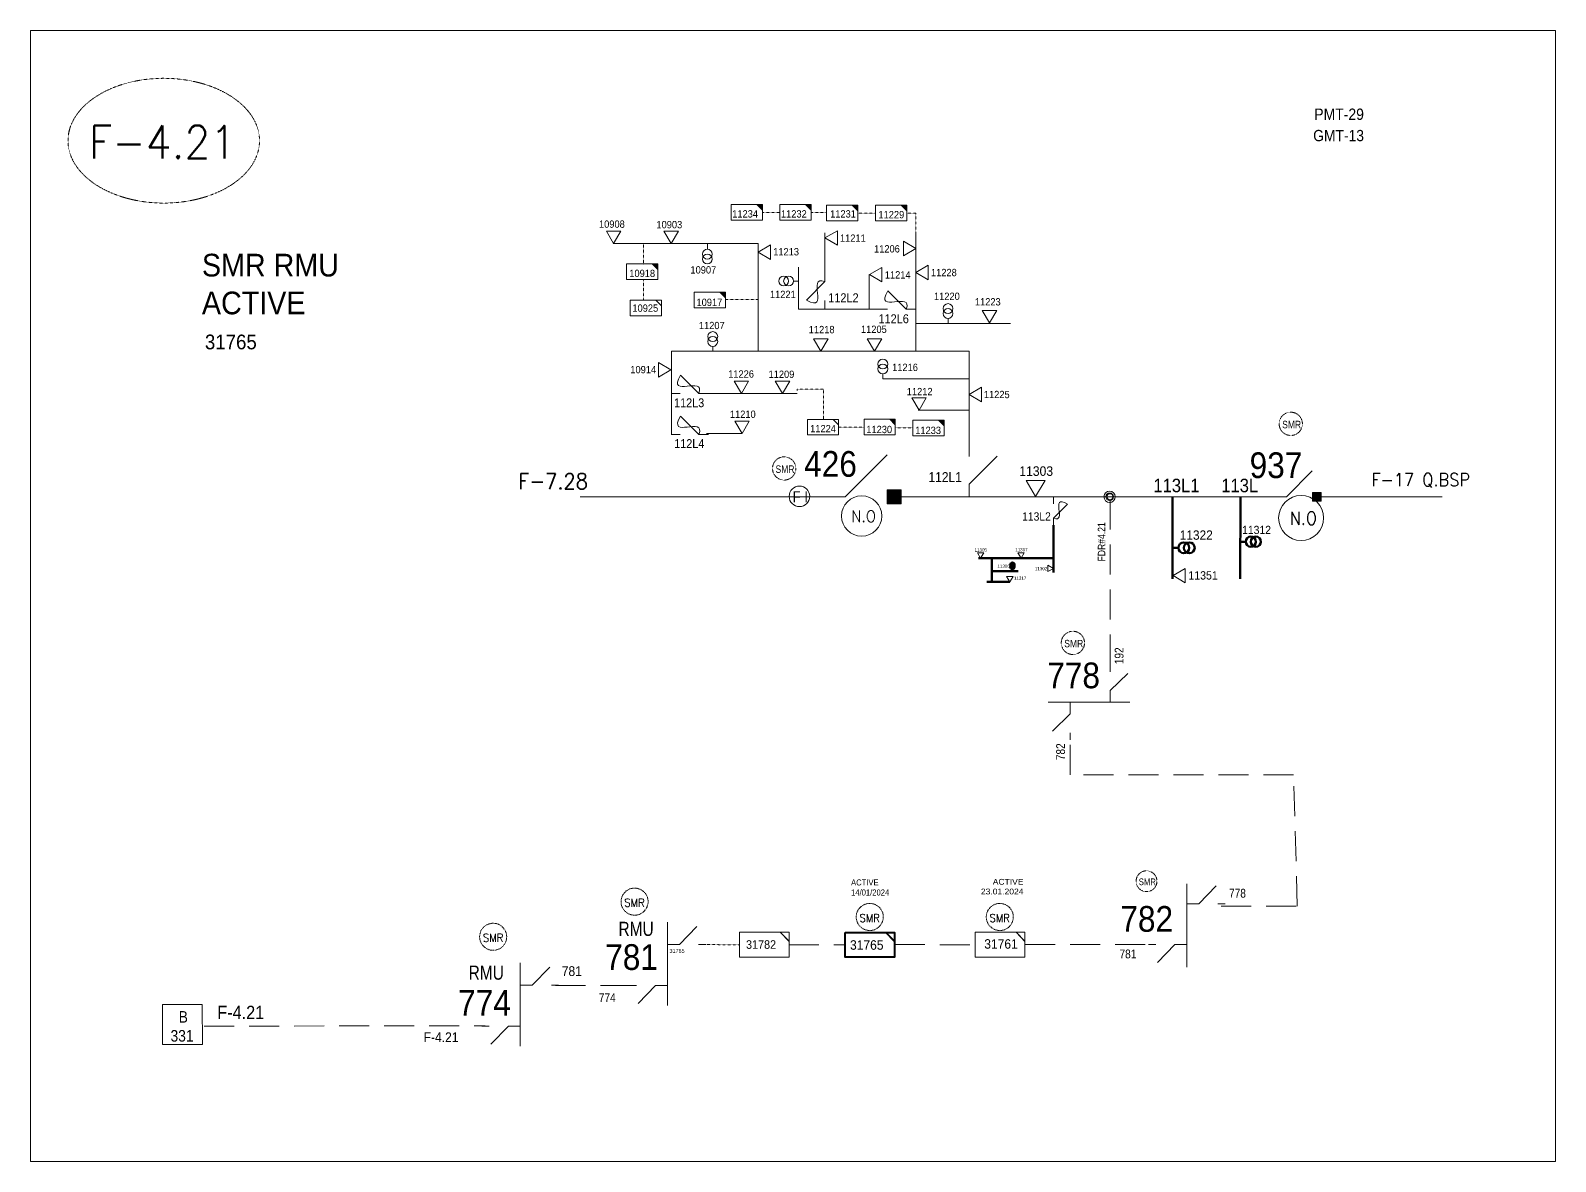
# Model space of a CAD drawing. Header units: metres. Extents: x 65984 to 144644, y -19036 to 23726.
# Drawn here: x 108278 to 110049, y -14204 to -12891 of the extents above; entities that cross this region are included whole.
import ezdxf
from ezdxf.enums import TextEntityAlignment as Align

# ---------------------------------------------------------------- set-up
doc = ezdxf.new("R2010")
doc.units = ezdxf.units.M
doc.header["$MEASUREMENT"] = 0
for name, pattern in [('DGN Style 3', [0.013877, 0, -0.013877]), ('DGN Style 4', [1.6, 0.8, -0.4, 0, -0.4]), ('HIDDEN2', [2381.25, 1587.5, -793.75])]:
    doc.linetypes.add(name, pattern=pattern)
doc.layers.get('0').update_dxf_attribs({"color": 95, "lineweight": 40})
for name, color, linetype, lineweight in [('ABS', 7, 'Continuous', 40), ('ABS NUMBER', 112, 'Continuous', 30), ('d_eos', 111, 'Continuous', 40), ('d_eos no', 121, 'Continuous', 40), ('d_fco', 5, 'Continuous', 40), ('d_fco text', 95, 'Continuous', 40), ('d_oh branch', 94, 'Continuous', 40), ('d_switch', 95, 'Continuous', 40), ('d_tf', 1, 'Continuous', 40), ('d_tf no', 6, 'Continuous', 40), ('d_tf_200', 1, 'Continuous', 40), ('d_ug cable', 95, 'Continuous', 40), ('d_ug main line', 95, 'Continuous', 40), ('d_unit sub', 7, 'Continuous', 40), ('EARTH FAULT INDICATOR', 95, 'Continuous', 40), ('fedr no', 95, 'Continuous', 40), ('GRID STATION  04', 7, 'Continuous', 40), ('O H MAIN FEEDER', 4, 'Continuous', 100), ('SW N O', 114, 'Continuous', 30)]:
    doc.layers.add(name, color=color, linetype=linetype, lineweight=lineweight)
doc.styles.add('NASKHF', font='naskhf.shx', dxfattribs={"height": 8})
doc.styles.get("Standard").update_dxf_attribs({"font": 'txt.shx'})
doc.styles.add('Style-Andalus', font='andlso.ttf')
doc.styles.add('Style-Arial', font='arial.ttf')
doc.styles.add('Style-ENGINEERING', font='ENGINEERING.shx')
doc.styles.add('Style-msdefault', font='msdefault.shx')
doc.styles.add('Style-simplex', font='simplex.shx')
doc.styles.add('Style-STANDARD', font='STANDARD.shx')

# ---------------------------------------------------------------- blocks, each defined once
blk = doc.blocks.new('*U1133')
at = {"layer": 'd_fco', "color": 9, "linetype": 'Continuous', "lineweight": 13}
blk.add_line((-4.6, 4.2), (-10.1, 4.2), dxfattribs=at)
at = {"layer": 'd_fco', "color": 9, "linetype": 'Continuous', "lineweight": 13, "extrusion": (0, 0, -1), "flags": 128}
blk.add_lwpolyline([(-13, 4.2), (-7.1, 4.2), (4.4, -7.3)], dxfattribs=at)
at = {"layer": 'd_fco', "color": 9, "linetype": 'Continuous', "lineweight": 13}
blk.add_open_spline([(-4.4, -7.3), (-13, 7.7), (11.6, -7.7), (7.1, 4.2)], degree=3, dxfattribs=at)
blk = doc.blocks.new('*U1134')
at = {"layer": 'd_eos', "color": 2, "linetype": 'Continuous', "lineweight": 13, "ltscale": 1.867955}
for p, q in [((8.43, 12.09), (8.43, 14.91)), ((8.43, 4.64), (15.43, 11.44)), ((8.43, 0), (8.43, 4.64)), ((16.17, -0.01), (-16.15, 0)), ((-7.43, -4.65), (-14.43, -11.45)), ((-7.43, 0), (-7.43, -4.65)), ((-7.43, -12.1), (-7.43, -14.92))]:
    blk.add_line(p, q, dxfattribs=at)
blk = doc.blocks.new('ABS2_1_1')
at = {"color": 0, "linetype": 'ByBlock', "lineweight": -2, "ltscale": 500}
for q in [(-29900, 43500), (0, 0)]:
    blk.add_line((0, 13600), q, dxfattribs=at)
at = {"color": 0, "linetype": 'ByBlock', "lineweight": -2, "ltscale": 500, "flags": 128}
for points in [[(5000, 43600), (-5000, 43600), (-5000, 53600), (5000, 53600)], [(3791, 49653), (3791, 49653), (3791, 49653)]]:
    blk.add_lwpolyline(points, close=True, dxfattribs=at)
at = {"color": 0, "linetype": 'ByBlock', "lineweight": -2, "ltscale": 500}
for points in [[(5000, 43600), (-5000, 43600), (5000, 53600), (-5000, 53600)], [(3791, 49653), (3791, 49653), (3791, 49653)]]:
    blk.add_solid(points, dxfattribs=at)
blk = doc.blocks.new('TF_8')
at = {"color": 0, "linetype": 'ByBlock', "lineweight": -2}
blk.add_line((6.3, 4.95), (9.9, 1.35), dxfattribs=at)
blk.add_3dface([(-10.1, 4.95), (9.9, 4.95), (9.9, -5.05), (-10.1, -5.05)], dxfattribs=at)
blk = doc.blocks.new('exist.us-1000kva')
at = {"color": 0, "linetype": 'ByBlock', "lineweight": -2, "flags": 128}
blk.add_lwpolyline([(40, 12.9), (32.8, 20), (40, 20)], close=True, dxfattribs=at)
at = {"color": 0, "linetype": 'ByBlock', "lineweight": -2, "extrusion": (0, 0, -1)}
blk.add_solid([(-40, 12.9), (-32.8, 20), (-40, 20)], dxfattribs=at)
at = {"color": 0, "linetype": 'ByBlock', "lineweight": -2, "xscale": 2, "yscale": 2}
blk.add_blockref('TF_8', (20.2, 10.1), dxfattribs=at)
blk = doc.blocks.new('*U1135')
at = {"layer": 'ABS', "color": 7, "linetype": 'Continuous', "lineweight": 13, "ltscale": 0.563998}
for p, q in [((-8.01, -8.13), (8.28, 8.16)), ((-8.01, -8.13), (-15.41, -8.13)), ((15.4, -8.13), (7.99, -8.13))]:
    blk.add_line(p, q, dxfattribs=at)
blk = doc.blocks.new('*U1006')
at = {"layer": 'EARTH FAULT INDICATOR', "color": 2, "linetype": 'Continuous', "lineweight": 13}
blk.add_circle((0.02, 0.13), 4, dxfattribs=at)
at = {"layer": 'EARTH FAULT INDICATOR', "color": 2, "lineweight": 13, "style": 'Style-Andalus', "width": 0.9}
blk.add_text('F I', height=4.234, dxfattribs=at).set_placement((-2.61, 2.11), align=Align.TOP_LEFT)
blk = doc.blocks.new('TFU_114')
at = {"layer": 'd_tf_200', "color": 9, "linetype": 'Continuous', "lineweight": 13}
blk.add_line((0, 10), (0, 0), dxfattribs=at)
at = {"layer": 'd_tf_200', "color": 9, "linetype": 'Continuous', "lineweight": 13, "extrusion": (0, 0, -1)}
for centre in [(0, 30), (0, 20)]:
    blk.add_circle(centre, 10, dxfattribs=at)
blk = doc.blocks.new('FUSE01')
at = {"color": 0, "linetype": 'ByBlock', "lineweight": -2}
blk.add_line((0, -17.15), (0, -22.55), dxfattribs=at)
at = {"color": 0, "linetype": 'ByBlock', "lineweight": -2, "flags": 128}
blk.add_lwpolyline([(0, 0.05), (0, -5.75), (-11.2, -16.95)], dxfattribs=at)
at = {"color": 0, "linetype": 'ByBlock', "lineweight": -2}
blk.add_open_spline([(-11.2, -16.95), (3.4, -25.35), (-11.6, -1.35), (0, -5.75)], degree=3, dxfattribs=at)
blk = doc.blocks.new('*U1122')
at = {"layer": 'd_eos', "color": 2, "linetype": 'Continuous', "lineweight": 13, "ltscale": 2.241546}
for p, q in [((8.43, 12.09), (8.43, 14.91)), ((8.43, 4.64), (15.43, 11.44)), ((8.43, 0), (8.43, 4.64)), ((16.17, -0.01), (-16.15, 0)), ((-7.43, -4.65), (-14.43, -11.45)), ((-7.43, 0), (-7.43, -4.65)), ((-7.43, -12.1), (-7.43, -14.92))]:
    blk.add_line(p, q, dxfattribs=at)
blk = doc.blocks.new('TRA1_925')
at = {"layer": 'd_tf', "color": 9, "linetype": 'Continuous', "lineweight": 13, "ltscale": 0.001111, "flags": 128}
blk.add_lwpolyline([(10.1, -17), (0.1, 0), (-9.9, -17)], close=True, dxfattribs=at)
blk = doc.blocks.new('TRA1_924')
at = {"layer": 'd_tf', "color": 9, "linetype": 'Continuous', "lineweight": 13, "ltscale": 0.001111, "xscale": 1.000046566207833, "yscale": 1.000046566207833, "zscale": 1.000046566207833, "rotation": 180}
blk.add_blockref('TRA1_925', (0, 0), dxfattribs=at)
blk = doc.blocks.new('TRA1_927')
at = {"layer": 'd_tf', "color": 9, "linetype": 'Continuous', "lineweight": 13, "ltscale": 0.000936605, "flags": 128}
blk.add_lwpolyline([(10, -17), (0, 0), (-10, -17)], close=True, dxfattribs=at)
blk = doc.blocks.new('TRA1_926')
at = {"layer": 'd_tf', "color": 9, "linetype": 'Continuous', "lineweight": 13, "ltscale": 0.000936605, "xscale": 1.000046566207833, "yscale": 1.000046566207833, "zscale": 1.000046566207833, "rotation": 180}
blk.add_blockref('TRA1_927', (0, 0), dxfattribs=at)
blk = doc.blocks.new('TRA1_929')
at = {"layer": 'd_tf', "color": 9, "linetype": 'Continuous', "lineweight": 13, "ltscale": 0.000936605, "extrusion": (0, 0, -1), "flags": 128}
blk.add_lwpolyline([(-10, -17), (0, 0), (10, -17)], close=True, dxfattribs=at)
blk = doc.blocks.new('TRA1_928')
at = {"layer": 'd_tf', "color": 9, "linetype": 'Continuous', "lineweight": 13, "ltscale": 0.000936605, "xscale": 1.000046566207833, "yscale": 1.000046566207833, "zscale": 1.000046566207833, "rotation": 180}
blk.add_blockref('TRA1_929', (0, 0), dxfattribs=at)
blk = doc.blocks.new('TRA1_931')
at = {"layer": 'd_tf', "color": 9, "linetype": 'Continuous', "lineweight": 13, "ltscale": 0.00093619, "extrusion": (0, 0, -1), "flags": 128}
blk.add_lwpolyline([(-10, -17), (0, 0), (10, -17)], close=True, dxfattribs=at)
blk = doc.blocks.new('TRA1_930')
at = {"layer": 'd_tf', "color": 9, "linetype": 'Continuous', "lineweight": 13, "ltscale": 0.00093619, "xscale": 1.000046566207834, "yscale": 1.000046566207834, "zscale": 1.000046566207834, "rotation": 180}
blk.add_blockref('TRA1_931', (0, 0), dxfattribs=at)
blk = doc.blocks.new('*U2522')
at = {"layer": 'd_unit sub', "color": 2, "linetype": 'Continuous', "lineweight": 13, "flags": 128}
blk.add_lwpolyline([(20, 10), (20, 2.7), (12.8, 10)], close=True, dxfattribs=at)
at = {"layer": 'd_unit sub', "color": 2, "linetype": 'Continuous', "lineweight": 13, "xscale": 2, "yscale": 2, "zscale": 0.8845711694560097, "rotation": 359.9999999999999}
blk.add_blockref('TF_8', (0.2, 0.1), dxfattribs=at)
blk = doc.blocks.new('*U2643')
at = {"layer": 'd_tf no', "color": 2, "linetype": 'Continuous', "lineweight": 40, "flags": 128}
blk.add_lwpolyline([(20, 10), (20, 2.7), (12.8, 10)], close=True, dxfattribs=at)
at = {"layer": 'd_tf no', "color": 2, "linetype": 'Continuous', "lineweight": 40, "xscale": 2, "yscale": 2, "zscale": 0.8845711694560098, "rotation": 359.9999999999999}
blk.add_blockref('TF_8', (0.2, 0.1), dxfattribs=at)
blk = doc.blocks.new('*U3787')
at = {"layer": 'd_unit sub', "color": 94, "linetype": 'Continuous', "lineweight": 13, "flags": 128}
blk.add_lwpolyline([(20, 10), (20, 2.7), (12.8, 10)], close=True, dxfattribs=at)
at = {"layer": 'd_unit sub', "color": 94, "linetype": 'Continuous', "lineweight": 13, "xscale": 2, "yscale": 2, "zscale": 0.7963707737938461, "rotation": 359.9999999999999}
blk.add_blockref('TF_8', (0.2, 0.1), dxfattribs=at)
blk = doc.blocks.new('*U4151')
at = {"layer": 'SW N O', "color": 80, "lineweight": 13}
blk.add_circle((0, 0), 16.8, dxfattribs=at)
at = {"layer": 'SW N O', "color": 80, "lineweight": 13, "style": 'Style-STANDARD'}
blk.add_text('N.O', height=9.6, dxfattribs=at).set_placement((1.7, -0.2), align=Align.MIDDLE_CENTER)
blk = doc.blocks.new('TFU_8')
at = {"layer": 'd_tf_200', "color": 9, "linetype": 'Continuous', "lineweight": 53}
blk.add_line((0, 10), (0, 0), dxfattribs=at)
at = {"layer": 'd_tf_200', "color": 9, "linetype": 'Continuous', "lineweight": 53, "extrusion": (0, 0, -1)}
for centre in [(0, 30), (0, 20)]:
    blk.add_circle(centre, 10, dxfattribs=at)
blk = doc.blocks.new('TRA1_1624')
at = {"layer": 'd_tf', "color": 7, "linetype": 'Continuous', "lineweight": 0, "ltscale": 0.000674629, "flags": 128}
blk.add_lwpolyline([(10, -17), (0, 0), (-10, -17)], close=True, dxfattribs=at)
blk = doc.blocks.new('TRA1_1623')
at = {"layer": 'd_tf', "color": 7, "linetype": 'Continuous', "lineweight": 0, "ltscale": 0.000674629, "xscale": 1.000046566207833, "yscale": 1.000046566207833, "zscale": 1.000046566207833, "rotation": 180}
blk.add_blockref('TRA1_1624', (0, 0), dxfattribs=at)
blk = doc.blocks.new('TRA1_36')
at = {"layer": 'd_tf', "color": 9, "linetype": 'Continuous', "lineweight": 0, "ltscale": 0.000372147, "flags": 128}
blk.add_lwpolyline([(10.1, -17), (0.1, 0), (-9.9, -17)], close=True, dxfattribs=at)
blk = doc.blocks.new('TRA1_35')
at = {"layer": 'd_tf', "color": 9, "linetype": 'Continuous', "lineweight": 0, "ltscale": 0.000372147, "xscale": 1.000046566207833, "yscale": 1.000046566207833, "zscale": 1.000046566207833, "rotation": 180}
blk.add_blockref('TRA1_36', (0, 0), dxfattribs=at)
blk = doc.blocks.new('TRA1_38')
at = {"layer": 'd_tf', "color": 9, "linetype": 'Continuous', "lineweight": 0, "ltscale": 0.000327856, "flags": 128}
blk.add_lwpolyline([(10, -17), (0, 0), (-10, -17)], close=True, dxfattribs=at)
blk = doc.blocks.new('TRA1_37')
at = {"layer": 'd_tf', "color": 9, "linetype": 'Continuous', "lineweight": 0, "ltscale": 0.000327856, "xscale": 1.000046566207833, "yscale": 1.000046566207833, "zscale": 1.000046566207833, "rotation": 180}
blk.add_blockref('TRA1_38', (0, 0), dxfattribs=at)

msp = doc.modelspace()

# ---------------------------------------------------------------- linework, layer by layer
at = {"layer": 'd_oh branch', "color": 9, "linetype": 'Continuous', "lineweight": 13}
for p, q in [((109123.1, -13138.8), (108954.9, -13138.8)), ((109123.1, -13263.9), (109123.1, -13138.8)), ((109200.8, -13173.3), (109200.8, -13126.2)), ((109306.2, -13263.9), (109306.2, -13128.8)), ((109169.9, -13215.1), (109169.9, -13166.4)), ((109252.3, -13215.1), (109252.3, -13174.9)), ((109271.1, -13215.1), (109169.9, -13215.1)), ((109305.8, -13231.5), (109416.3, -13231.5)), ((109368.3, -13263.9), (109022.4, -13263.9)), ((109022.4, -13263.9), (109022.4, -13360.4)), ((109368.3, -13371.4), (109368.3, -13263.9)), ((109368.3, -13295.8), (109268, -13295.8)), ((109168.4, -13313), (109065, -13313)), ((109368.3, -13332.2), (109309.1, -13332.2)), ((109104.4, -13359.3), (109063.1, -13359.3)), ((109202, -13432.8), (108916.5, -13432.8))]:
    msp.add_line(p, q, dxfattribs=at)
at = {"layer": 'd_oh branch', "color": 9, "linetype": 'Continuous', "lineweight": 100}
for p, q in [((109604.3, -13432.8), (109604.3, -13528)), ((109683.2, -13432.8), (109683.1, -13528)), ((109466, -13520.5), (109466, -13465.9)), ((109466, -13504), (109379.2, -13504)), ((109394.5, -13531.5), (109394.5, -13504)), ((109425.1, -13519.1), (109394.5, -13519.1)), ((109388.9, -13531.5), (109415.4, -13531.5))]:
    msp.add_line(p, q, dxfattribs=at)
at = {"layer": 'd_ug cable', "color": 9, "linetype": 'DGN Style 3', "lineweight": 13}
for p, q in [((109128.2, -13102.8), (109148.4, -13102.8)), ((109184.7, -13102.8), (109202.7, -13102.8)), ((109239, -13103.4), (109259.6, -13103.4)), ((108990, -13139.6), (108990, -13163.1)), ((108990, -13180.9), (108990, -13204.4)), ((109123.1, -13203.8), (109085.2, -13203.8)), ((109216.6, -13351.9), (109246.2, -13351.9)), ((109101.4, -13952.8), (109059.6, -13952.7))]:
    msp.add_line(p, q, dxfattribs=at)
at = {"layer": 'd_ug cable', "color": 9, "linetype": 'DGN Style 3', "lineweight": 13, "flags": 128}
for points in [[(109306.2, -13128.8), (109306.2, -13103.4), (109295.9, -13103.4)], [(109168.4, -13309.7), (109168.4, -13308), (109199.2, -13308), (109199.2, -13342.9)], [(109303, -13352.9), (109293.3, -13352.9), (109293.3, -13352.9), (109282.5, -13352.9)]]:
    msp.add_lwpolyline(points, dxfattribs=at)
at = {"layer": 'd_ug cable', "color": 2, "linetype": 'DGN Style 3', "lineweight": 13}
for centre, radius in [((109741.7, -13348.1), 13.5), ((109153.4, -13399.9), 13.5), ((109488.7, -13602.4), 13.5), ((109574.2, -13879.1), 12.1)]:
    msp.add_circle(centre, radius, dxfattribs=at)
at = {"layer": 'd_ug cable', "color": 2, "linetype": 'DGN Style 4', "lineweight": 13}
for centre in [(108979.7, -13902.8), (109252.8, -13920.6), (109403.8, -13920.6), (108815.5, -13943.6)]:
    msp.add_circle(centre, 15.7, dxfattribs=at)
at = {"layer": 'd_ug main line', "color": 9, "linetype": 'HIDDEN2', "lineweight": 13, "ltscale": 0.021947}
for p, q in [((109531.9, -13627.7), (109531.9, -13432.8)), ((109660.9, -13908.1), (109749.2, -13908.1))]:
    msp.add_line(p, q, dxfattribs=at)
for points in [[(109749.2, -13908.1), (109745, -13755.5), (109485.5, -13755.5), (109485.5, -13715)], [(109159, -13952.8), (109224.1, -13952.9)], [(109281.9, -13952.7), (109375.4, -13952.8)], [(109433.2, -13952.7), (109580.4, -13952.7)], [(108887.8, -14000.1), (108887.8, -14000.1), (108887.8, -14000.1), (108887.8, -14000.1), (108887.8, -14000.1), (108976.1, -14000.1)], [(108479.9, -14047.3), (108479.9, -14047.3), (108806.3, -14046.9)]]:
    msp.add_lwpolyline(points, dxfattribs=at)
at = {"layer": 'fedr no', "color": 82, "linetype": 'DGN Style 3', "lineweight": 13, "true_color": 0x1dc70e}
msp.add_ellipse((108433, -13019.4), major_axis=(111.2, 0), ratio=0.651175, dxfattribs=at)
at = {"layer": 'GRID STATION  04', "color": 9, "linetype": 'Continuous', "lineweight": 13, "ltscale": 1.576523, "flags": 128}
msp.add_lwpolyline([(108431.5, -14022.3), (108431.5, -14068.6), (108477.8, -14068.5), (108477.7, -14022.2)], close=True, dxfattribs=at)
at = {"layer": 'O H MAIN FEEDER', "color": 9, "lineweight": 13, "ltscale": 1.458073}
for p, q in [((109728.7, -13432.8), (109277.2, -13432.8)), ((109917.4, -13432.8), (109772.1, -13432.8))]:
    msp.add_line(p, q, dxfattribs=at)
at = {"layer": 'O H MAIN FEEDER', "color": 140, "lineweight": 13, "ltscale": 0.861012, "flags": 128}
msp.add_lwpolyline([(110049.1, -12891.5), (108278.3, -12891.5), (108278.3, -14204.5), (110049.1, -14204.5)], close=True, dxfattribs=at)
at = {"layer": 'O H MAIN FEEDER', "color": 9, "lineweight": 13, "ltscale": 1.458073}
for centre, radius in [((109531.3, -13432.8), 6.58), ((109531.3, -13432.8), 4.39), ((109531.7, -13432.7), 3.51)]:
    msp.add_circle(centre, radius, dxfattribs=at)

# ---------------------------------------------------------------- block references
at = {"layer": 'ABS', "color": 2, "linetype": 'Continuous', "lineweight": 13, "ltscale": 2.427255, "xscale": 0.001626263178531646, "yscale": 0.001626263178531646, "zscale": 0.001076963380511706, "rotation": 269.9999999999997}
msp.add_blockref('ABS2_1_1', (109202.1, -13432.8), dxfattribs=at)
at = {"layer": 'ABS', "color": 7, "linetype": 'Continuous', "lineweight": 13, "ltscale": 0.563998, "extrusion": (0, 0, -1), "xscale": 1.992922580741454, "yscale": 1.992922580741454, "zscale": 1.992922580741454, "rotation": 90.00000000000004}
msp.add_blockref('*U1135', (-109384.5, -13402.1), dxfattribs=at)
at = {"layer": 'ABS', "color": 2, "linetype": 'Continuous', "lineweight": 13, "ltscale": 1.809015, "xscale": 0.001004931211019256, "yscale": 0.001004931211019256, "zscale": 0.001076963380511706, "rotation": 269.9999999999997}
msp.add_blockref('ABS2_1_1', (109723, -13432.8), dxfattribs=at)
at = {"layer": 'd_eos', "color": 2, "linetype": 'Continuous', "lineweight": 13, "ltscale": 1.867955, "xscale": 2.926264319999999, "yscale": 2.926264319999999, "zscale": 2.926264319999999}
msp.add_blockref('*U1134', (109507.3, -13671.3), dxfattribs=at)
at = {"layer": 'd_eos', "color": 2, "linetype": 'Continuous', "lineweight": 13, "ltscale": 1.906077, "extrusion": (0, 0, -1), "xscale": 2.985984, "yscale": 2.985984, "zscale": 2.985984}
for p, rotation in [((-109621, -13930.5), 89.99999999999991), ((-109018, -13974.9), 270), ((-108847, -14022.1), 270)]:
    msp.add_blockref('*U1122', p, dxfattribs=dict(at, rotation=rotation))
at = {"layer": 'd_fco', "color": 9, "linetype": 'Continuous', "lineweight": 13, "xscale": 1.908914508730723, "yscale": 1.908914508730723, "zscale": 1.24881919403945}
for p, rotation in [((109200.8, -13172), 359.9999999999999), ((109306.1, -13215.1), 269.9999999999999), ((109065.3, -13313), 270), ((109065.4, -13360.4), 270)]:
    msp.add_blockref('FUSE01', p, dxfattribs=dict(at, rotation=rotation))
at = {"layer": 'd_fco', "color": 9, "linetype": 'Continuous', "lineweight": 13, "extrusion": (0, 0, -1), "xscale": 1.421426672966042, "yscale": 1.421426672966042, "zscale": 1.421426672966042, "rotation": 270.0000000006001}
msp.add_blockref('*U1133', (-109472, -13447.5), dxfattribs=at)
at = {"layer": 'd_tf', "color": 9, "linetype": 'Continuous', "lineweight": 13, "ltscale": 0.000936605, "xscale": 0.8443959048788302, "yscale": 0.8443959048788302, "zscale": 0.8443959048788302}
for p, rotation in [((108955.4, -13138.8), 359.9999999999999), ((109022.2, -13138.9), 359.9999999999999), ((109200.8, -13132.3), 269.9999999999999), ((109252.4, -13174.9), 269.9999999999999), ((109306.2, -13172.4), 269.9999999999999), ((109258.2, -13263.9), 359.9999999999999), ((109021.9, -13285.5), 89.99999999999994), ((109368.3, -13314), 269.9999999999999), ((109104.5, -13359.3), 359.9999999999999)]:
    msp.add_blockref('TRA1_926', p, dxfattribs=dict(at, rotation=rotation))
at = {"layer": 'd_tf', "color": 9, "linetype": 'Continuous', "lineweight": 13, "ltscale": 0.000936605, "extrusion": (0, 0, -1), "xscale": 0.8443959048788301, "yscale": 0.8443959048788301, "zscale": 0.8443959048788301}
for p, rotation in [((-109306.2, -13144.6), 269.9999999999999), ((-109103.7, -13313), 359.9999999999999), ((-109310, -13332.2), 359.9999999999999)]:
    msp.add_blockref('TRA1_928', p, dxfattribs=dict(at, rotation=rotation))
at = {"layer": 'd_tf', "color": 9, "linetype": 'Continuous', "lineweight": 13, "ltscale": 0.00093619, "extrusion": (0, 0, -1), "xscale": 0.84439590487883, "yscale": 0.84439590487883, "zscale": 0.84439590487883, "rotation": 89.99999999999997}
msp.add_blockref('TRA1_930', (-109123.1, -13148.7), dxfattribs=at)
at = {"layer": 'd_tf', "color": 9, "linetype": 'Continuous', "lineweight": 13, "ltscale": 0.000936605, "xscale": 0.8443959048788302, "yscale": 0.8443959048788302, "zscale": 0.8443959048788302}
msp.add_blockref('TRA1_926', (109391.9, -13230.9), dxfattribs=at)
at = {"layer": 'd_tf', "color": 9, "linetype": 'Continuous', "lineweight": 13, "ltscale": 0.000936605, "extrusion": (0, 0, -1), "xscale": 0.8443959048788301, "yscale": 0.8443959048788301, "zscale": 0.8443959048788301}
for p in [(-109196.1, -13263.9), (-109151.6, -13313)]:
    msp.add_blockref('TRA1_928', p, dxfattribs=at)
at = {"layer": 'd_tf', "color": 9, "linetype": 'Continuous', "lineweight": 13, "ltscale": 0.001111, "xscale": 1.10481408, "yscale": 1.10481408, "zscale": 1.10481408, "rotation": 359.9999999999999}
msp.add_blockref('TRA1_924', (109445.4, -13432.6), dxfattribs=at)
at = {"layer": 'd_tf', "color": 9, "linetype": 'Continuous', "lineweight": 0, "ltscale": 0.000372147, "xscale": 0.37, "yscale": 0.37, "zscale": 0.37, "rotation": 359.9999999999999}
for p in [(109381.6, -13504.1), (109428.5, -13504.1)]:
    msp.add_blockref('TRA1_35', p, dxfattribs=at)
at = {"layer": 'd_tf', "color": 9, "linetype": 'Continuous', "lineweight": 0, "ltscale": 0.000372147, "extrusion": (0, 0, -1), "xscale": 0.37, "yscale": 0.37, "zscale": 0.37, "rotation": 359.9999999999999}
msp.add_blockref('TRA1_35', (-109415.4, -13531.5), dxfattribs=at)
at = {"layer": 'd_tf', "color": 9, "linetype": 'Continuous', "lineweight": 0, "ltscale": 0.000327856, "xscale": 0.37, "yscale": 0.37, "zscale": 0.37, "rotation": 89.99999999999997}
msp.add_blockref('TRA1_37', (109466, -13515.9), dxfattribs=at)
at = {"layer": 'd_tf', "color": 7, "linetype": 'Continuous', "lineweight": 0, "ltscale": 0.000674629, "xscale": 0.8211058175262963, "yscale": 0.8211058175262963, "zscale": 0.8211058175262963, "rotation": 269.9999999999999}
msp.add_blockref('TRA1_1623', (109605.1, -13524.3), dxfattribs=at)
at = {"layer": 'd_tf no', "color": 2, "linetype": 'Continuous', "lineweight": 40, "xscale": 1.440591038959502, "yscale": 1.440591038959502, "zscale": 1.440591038959502}
msp.add_blockref('*U2643', (109252.9, -13952.9), dxfattribs=at)
at = {"layer": 'd_tf_200', "color": 9, "linetype": 'Continuous', "lineweight": 13, "xscale": 0.5705377735667772, "yscale": 0.5705377735667772, "zscale": 0.5705377735667772}
for p, rotation in [((109064.2, -13139.7), 180.0000000000001), ((109169.9, -13182.3), 89.99999999999991), ((109070.5, -13263.9), 359.9999999999999)]:
    msp.add_blockref('TFU_114', p, dxfattribs=dict(at, rotation=rotation))
msp.add_blockref('TFU_114', (109343.7, -13231.4), dxfattribs=at)
at = {"layer": 'd_tf_200', "color": 9, "linetype": 'Continuous', "lineweight": 13, "extrusion": (0, 0, -1), "xscale": 0.5705377735667772, "yscale": 0.5705377735667772, "zscale": 0.5705377735667772, "rotation": 359.9999999999999}
msp.add_blockref('TFU_114', (-109268, -13295.8), dxfattribs=at)
at = {"layer": 'd_tf_200', "color": 9, "linetype": 'Continuous', "lineweight": 53}
for p, xscale, yscale, zscale, rotation in [((109604.9, -13492), 0.6303488390957022, 0.6303488390957022, 0.6303488390957022, 269.9999999999999), ((109418.5, -13519.1), 0.25, 0.25, 0.25, 359.9999999999999)]:
    msp.add_blockref('TFU_8', p, dxfattribs=dict(at, xscale=xscale, yscale=yscale, zscale=zscale, rotation=rotation))
at = {"layer": 'd_tf_200', "color": 9, "linetype": 'Continuous', "lineweight": 53, "extrusion": (0, 0, -1), "xscale": 0.5911529143025472, "yscale": 0.5911529143025472, "zscale": 0.5911529143025472, "rotation": 89.9999999999999}
msp.add_blockref('TFU_8', (-109683.4, -13484.9), dxfattribs=at)
at = {"layer": 'd_unit sub', "color": 9, "linetype": 'Continuous', "lineweight": 13, "zscale": 1.186378234337477, "rotation": 359.9999999999999}
for name, p, xscale, yscale in [('exist.us-1000kva', (109091.9, -13111.8), 0.9067343916470932, 0.9067343916470932), ('exist.us-1000kva', (109148.4, -13111.8), 0.9067343916470932, 0.9067343916470932), ('exist.us-1000kva', (109202.7, -13112.4), 0.9067343916470932, 0.9067343916470932), ('exist.us-1000kva', (109259.6, -13112.4), 0.9067343916470932, 0.9067343916470932), ('exist.us-1000kva', (108970.5, -13180.6), 0.9067343916470932, 0.9067343916470932), ('TF_8', (108992.9, -13213.5), 1.813468783294186, 1.813468783294186), ('exist.us-1000kva', (109049, -13213.4), 0.9067343916470932, 0.9067343916470932), ('TF_8', (109198.7, -13351.9), 1.813468783294186, 1.813468783294186), ('exist.us-1000kva', (109246.2, -13361), 0.9067343916470932, 0.9067343916470932), ('exist.us-1000kva', (109303, -13362), 0.9067343916470932, 0.9067343916470932)]:
    msp.add_blockref(name, p, dxfattribs=dict(at, xscale=xscale, yscale=yscale))
at = {"layer": 'd_unit sub', "color": 94, "linetype": 'Continuous', "lineweight": 13, "xscale": 1.440126644242117, "yscale": 1.440126644242117, "zscale": 1.440126644242117}
msp.add_blockref('*U3787', (109130.3, -13952.8), dxfattribs=at)
at = {"layer": 'd_unit sub', "color": 2, "linetype": 'Continuous', "lineweight": 13, "xscale": 1.440591038959502, "yscale": 1.440591038959502, "zscale": 1.440591038959502}
msp.add_blockref('*U2522', (109404.2, -13952.8), dxfattribs=at)
at = {"layer": 'EARTH FAULT INDICATOR', "color": 2, "linetype": 'Continuous', "lineweight": 13, "xscale": 2.985984, "yscale": 2.985984, "zscale": 2.985984}
msp.add_blockref('*U1006', (109171.1, -13432.7), dxfattribs=at)
at = {"layer": 'SW N O', "color": 80, "lineweight": 13}
for p, xscale, yscale, zscale in [((109243.4, -13455.1), 1.397869741419279, 1.397869741419279, 1.397869741419279), ((109753.7, -13457.4), 1.553188601576977, 1.553188601576977, 1.553188601576977)]:
    msp.add_blockref('*U4151', p, dxfattribs=dict(at, xscale=xscale, yscale=yscale, zscale=zscale))

# ---------------------------------------------------------------- texts
at = {"color": 4, "insert": (109431.3, -13894.5), "char_height": 6.751, "width": 130.008, "attachment_point": 9}
msp.add_mtext('\\FENGINEERING;\\H1x;\\W1.09375;ACTIVE\\P23.01.2024', dxfattribs=at)
at = {"layer": 'ABS NUMBER', "color": 2, "lineweight": 13, "style": 'Style-Arial', "width": 0.88}
for s, p in [('426', (109176.6, -13379.7)), ('937', (109693.9, -13381.2))]:
    msp.add_text(s, height=29.86, dxfattribs=at).set_placement(p, align=Align.TOP_LEFT)
at = {"layer": 'd_eos no', "color": 7, "linetype": 'Continuous', "lineweight": 13, "style": 'Style-Arial', "width": 0.88}
msp.add_text('PMT-29', height=13.18, dxfattribs=at).set_placement((109769, -12982.1), align=Align.TOP_LEFT)
at = {"layer": 'd_eos no', "color": 2, "linetype": 'Continuous', "lineweight": 13}
for s, height, style, width, p in [('778', 29.86, 'Style-Arial', 0.88, (109458.9, -13625.2)), ('782', 29.86, 'Style-Arial', 0.88, (109543.8, -13907.9)), ('RMU', 16.42, 'Style-msdefault', 0.818182, (108961, -13926.2)), ('781', 29.86, 'Style-Arial', 0.88, (108945.6, -13952.2)), ('RMU', 16.42, 'Style-msdefault', 0.818182, (108787, -13977)), ('774', 29.86, 'Style-Arial', 0.88, (108774.8, -14005.4))]:
    msp.add_text(s, height=height, dxfattribs=dict(at, style=style, width=width)).set_placement(p, align=Align.TOP_LEFT)
at = {"layer": 'd_eos no', "color": 7, "linetype": 'Continuous', "lineweight": 13, "insert": (109767.7, -13006.9), "char_height": 13.088, "attachment_point": 1, "style": 'NASKHF'}
msp.add_mtext('\\fArial|b0|i0|c178178|p39;\\H1x;\\W0.88;GMT-13\\P', dxfattribs=at)
at = {"layer": 'd_fco text', "color": 9, "linetype": 'Continuous', "lineweight": 13, "style": 'Style-msdefault', "width": 0.916667}
for s, height, p in [('112L2', 10.35, (109239.9, -13206.9)), ('112L6', 10.35, (109298.2, -13231.3)), ('112L1', 11.41, (109359.8, -13415.6))]:
    msp.add_text(s, height=height, rotation=0, dxfattribs=at).set_placement(p, align=Align.RIGHT)
for s, p in [('112L3', (109025.6, -13318.5)), ('112L4', (109025.7, -13365.9))]:
    msp.add_text(s, height=10.27, dxfattribs=at).set_placement(p, align=Align.TOP_LEFT)
at = {"layer": 'd_fco text', "color": 9, "linetype": 'Continuous', "lineweight": 80, "ltscale": 2.426719, "style": 'Style-msdefault', "width": 0.916667}
for s, p in [('113L1', (109582.2, -13411.8)), ('113L', (109661, -13411.8))]:
    msp.add_text(s, height=15.69, dxfattribs=at).set_placement(p, align=Align.TOP_LEFT)
at = {"layer": 'd_fco text', "color": 9, "linetype": 'Continuous', "lineweight": 13, "ltscale": 0.769046, "style": 'Style-msdefault', "width": 0.916667}
msp.add_text('113L2', height=9.75, dxfattribs=at).set_placement((109429.8, -13450.8), align=Align.TOP_LEFT)
at = {"layer": 'd_switch', "color": 1, "linetype": 'Continuous', "lineweight": 30, "ltscale": 1.07205, "style": 'Style-ENGINEERING', "width": 0.857143}
for p in [(109731.7, -13344.6), (109143.4, -13396.4), (109478.7, -13598.9)]:
    msp.add_text('SMR', height=8.64, rotation=0.0026, dxfattribs=at).set_placement(p, align=Align.TOP_LEFT)
at = {"layer": 'd_switch', "color": 9, "linetype": 'Continuous', "lineweight": 13, "width": 0.857143}
for s, height, style, p in [('FDR#4.21', 8.72, 'Style-msdefault', (109517.6, -13507.9)), ('782', 10.24, 'Style-ENGINEERING', (109469.3, -13738.6))]:
    msp.add_text(s, height=height, rotation=90, dxfattribs=dict(at, style=style)).set_placement(p, align=Align.TOP_LEFT)
at = {"layer": 'd_switch', "color": 2, "linetype": 'Continuous', "lineweight": 13, "style": 'Style-ENGINEERING', "width": 0.857143}
msp.add_text('192', height=10.24, rotation=90, dxfattribs=at).set_placement((109537.2, -13627.2), align=Align.TOP_LEFT)
at = {"layer": 'd_switch', "color": 1, "linetype": 'Continuous', "lineweight": 30, "ltscale": 0.964845, "style": 'Style-ENGINEERING', "width": 0.857143}
msp.add_text('SMR', height=7.78, rotation=0.0026, dxfattribs=at).set_placement((109565.2, -13875.9), align=Align.TOP_LEFT)
at = {"layer": 'd_switch', "color": 2, "linetype": 'Continuous', "lineweight": 13, "style": 'Style-ENGINEERING'}
for s, height, width, p in [('778', 10.24, 0.857143, (109670, -13887.9)), ('781', 10.24, 0.857143, (109542.8, -13958.4)), ('781', 11.35, 0.921053, (108895.2, -13977.8)), ('774', 10.24, 0.857143, (108938.2, -14009.2))]:
    msp.add_text(s, height=height, dxfattribs=dict(at, width=width)).set_placement(p, align=Align.TOP_LEFT)
at = {"layer": 'd_switch', "color": 9, "linetype": 'Continuous', "lineweight": 13, "style": 'Style-ENGINEERING'}
for s, height, width, p in [('31765', 4.59, 0.857143, (109020.3, -13957.7)), ('F-4.21', 15.33, 0.921053, (108495.1, -14023.7)), ('F-4.21', 11.35, 0.921053, (108734.8, -14054.5))]:
    msp.add_text(s, height=height, dxfattribs=dict(at, width=width)).set_placement(p, align=Align.TOP_LEFT)
at = {"layer": 'd_tf no', "color": 9, "linetype": 'Continuous', "lineweight": 13, "style": 'Style-msdefault', "width": 0.947368}
for s, height, p in [('11234', 8.5, (109093.1, -13100.1)), ('11232', 8.5, (109149.7, -13100.1)), ('11231', 8.5, (109206.8, -13100.1)), ('11229', 8.5, (109262.9, -13101)), ('10908', 8.5, (108938.4, -13112)), ('10903', 8.5, (109005.1, -13112.6)), ('11211', 8.5, (109218.2, -13128.3)), ('11213', 8.5, (109140.7, -13144.1)), ('10918', 8.5, (108973.6, -13169.2)), ('10907', 8.5, (109044.6, -13165.1)), ('11214', 8.5, (109270.3, -13170.9)), ('11228', 8.5, (109323.9, -13168.2)), ('10925', 8.5, (108977.2, -13209.5)), ('10917', 8.5, (109051.6, -13202.8)), ('11221', 8.5, (109136.9, -13193.6)), ('11220', 8.5, (109327.4, -13195.8)), ('11223', 8.5, (109374.9, -13202.2)), ('11207', 8.5, (109054.4, -13229.7)), ('11218', 8.5, (109182, -13234.4)), ('11205', 8.5, (109242.6, -13234.1)), ('10914', 8.5, (108974.8, -13280.9)), ('11216', 8.5, (109278.8, -13278.3)), ('11226', 8.5, (109088.4, -13286)), ('11209', 8.5, (109135.3, -13286.3)), ('11212', 8.5, (109295.8, -13306.4)), ('11225', 8.5, (109385.3, -13309.8)), ('11210', 8.5, (109090.4, -13332.7)), ('11224', 8.5, (109183.6, -13349.4)), ('11230', 8.5, (109248.8, -13350.4)), ('11233', 8.5, (109305.6, -13351.4)), ('11303', 11.12, (109426.5, -13397.4))]:
    msp.add_text(s, height=height, dxfattribs=at).set_placement(p, align=Align.TOP_LEFT)
msp.add_text('11206', height=8.5, dxfattribs=at).set_placement((109287.7, -13140.7), align=Align.TOP_RIGHT)
at = {"layer": 'd_tf no', "color": 121, "linetype": 'Continuous', "lineweight": 13, "style": 'Style-msdefault'}
for s, height, width, p in [('31765', 17.09, 0.947368, (108480.8, -13244.5)), ('31761', 11.05, 0.945946, (109385.8, -13946.4))]:
    msp.add_text(s, height=height, dxfattribs=dict(at, width=width)).set_placement(p, align=Align.TOP_LEFT)
at = {"layer": 'd_tf no', "color": 9, "linetype": 'Continuous', "lineweight": 40, "style": 'Style-msdefault', "width": 0.947368}
for s, height, p in [('11322', 10.87, (109612.8, -13471.8)), ('11305', 3.72, (109374.6, -13492.6)), ('11307', 3.72, (109421.8, -13492.4)), ('11306', 3.72, (109401.1, -13511.5)), ('11302', 3.72, (109444.6, -13514.3))]:
    msp.add_text(s, height=height, dxfattribs=at).set_placement(p, align=Align.TOP_LEFT)
msp.add_text('11312', height=9.51, dxfattribs=at).set_placement((109718.7, -13466.5), align=Align.TOP_RIGHT)
msp.add_text('11317', height=3.72, dxfattribs=at).set_placement((109420.3, -13529.1))
at = {"layer": 'd_tf no', "color": 7, "linetype": 'Continuous', "lineweight": 40, "style": 'Style-msdefault', "width": 0.947368}
msp.add_text('11351', height=9.68, dxfattribs=at).set_placement((109622.8, -13519.2), align=Align.TOP_LEFT)
at = {"layer": 'd_tf no', "color": 1, "linetype": 'Continuous', "lineweight": 13, "ltscale": 0.8117, "style": 'Style-simplex', "width": 0.909091}
for p in [(108979.6, -13904), (109252.7, -13921.8), (109403.7, -13921.8), (108815.5, -13944.8)]:
    msp.add_text('SMR', height=9.29, dxfattribs=at).set_placement(p, align=Align.MIDDLE_CENTER)
at = {"layer": 'd_tf no', "color": 94, "linetype": 'Continuous', "lineweight": 13, "style": 'Style-msdefault', "width": 0.945946}
msp.add_text('31782', height=9.94, dxfattribs=at).set_placement((109109.1, -13947.6), align=Align.TOP_LEFT)
at = {"layer": 'd_tf no', "color": 121, "linetype": 'Continuous', "lineweight": 40, "style": 'Style-msdefault', "width": 0.945946}
msp.add_text('31765', height=11.05, dxfattribs=at).set_placement((109229.9, -13947.6), align=Align.TOP_LEFT)
at = {"layer": 'd_tf no', "color": 121, "linetype": 'Continuous', "lineweight": 40, "insert": (108477.3, -13150.7), "char_height": 26.333, "attachment_point": 1, "style": 'NASKHF'}
msp.add_mtext('\\Fmsdefault;\\H1x;\\W0.945946;SMR RMU \\PACTIVE', dxfattribs=at)
at = {"layer": 'd_tf no', "color": 121, "linetype": 'Continuous', "lineweight": 40, "insert": (109231.1, -13877), "char_height": 7.002, "width": 124.056, "attachment_point": 1, "style": 'NASKHF'}
msp.add_mtext('\\Fmsdefault;\\H1x;\\W0.945946;ACTIVE\\P14/01/2024', dxfattribs=at)
at = {"layer": 'fedr no', "color": 6, "linetype": 'Continuous', "lineweight": 13, "insert": (108431.6, -13021.1), "char_height": 38.33, "attachment_point": 5, "style": 'Style-STANDARD'}
msp.add_mtext('F-4.21', dxfattribs=at)
at = {"layer": 'fedr no', "color": 55, "linetype": 'Continuous', "lineweight": 13, "attachment_point": 5, "style": 'Style-STANDARD'}
for s, insert, char_height in [('F-7.28', (108885.1, -13414.7), 18.18), ('F-17 Q.BSP', (109892.6, -13413.7), 15.11)]:
    msp.add_mtext(s, dxfattribs=dict(at, insert=insert, char_height=char_height))
at = {"layer": 'GRID STATION  04', "color": 9, "linetype": 'Continuous', "lineweight": 13, "style": 'Style-msdefault', "width": 0.888889}
for s, height, p in [('B', 13.4, (108450.4, -14043.3)), ('331', 13.44, (108440.9, -14065.3))]:
    msp.add_text(s, height=height, rotation=0.0774, dxfattribs=at).set_placement(p)

doc.saveas('drawing.dxf')
